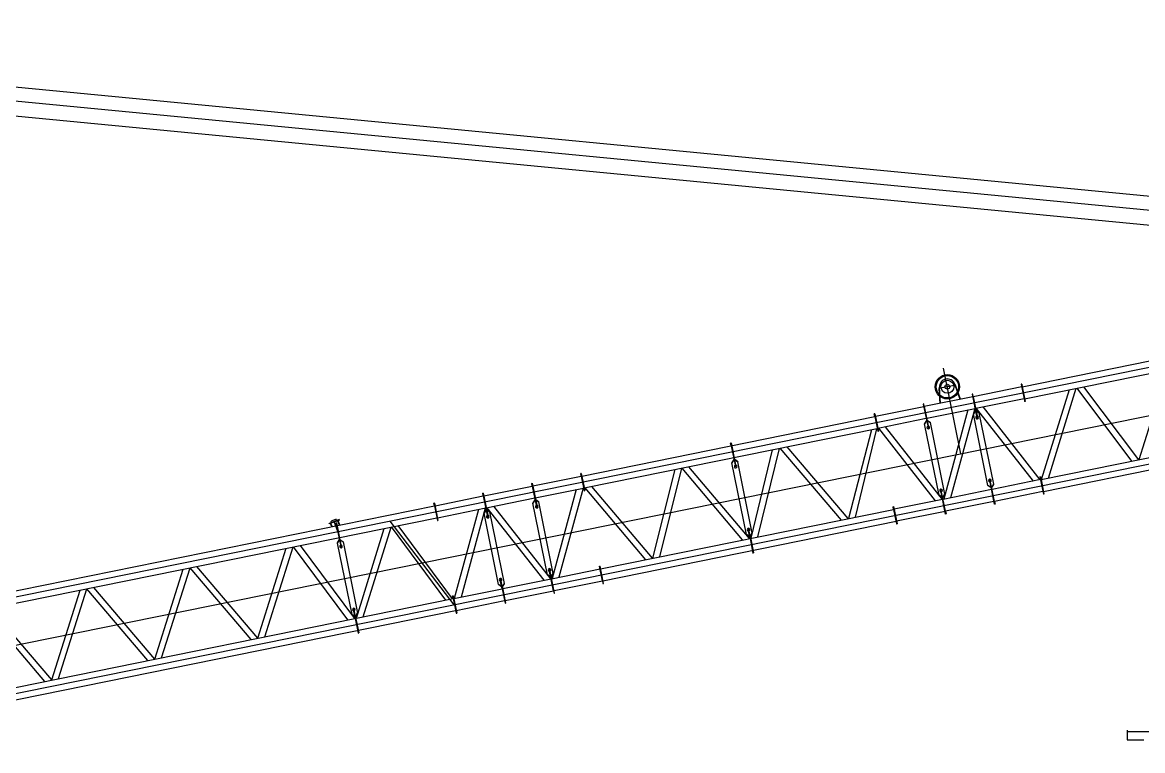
# Model space of a CAD drawing. Extents: x -114252 to 133381, y -28335 to 130380.
# Drawn here: x 31091 to 72498, y 23299 to 50230 of the extents above; entities that cross this region are included whole.
import ezdxf

# ---------------------------------------------------------------- set-up
doc = ezdxf.new("R2010")
doc.units = 0
doc.header["$LTSCALE"] = 3.5
doc.header["$MEASUREMENT"] = 0
doc.layers.get('0').update_dxf_attribs({"linetype": 'CONTINUOUS'})
doc.layers.add('_REFERENCE', color=253, linetype='CONTINUOUS')

# ---------------------------------------------------------------- blocks, each defined once
blk = doc.blocks.new('Crane')
blk.add_line((-2820, 40067), (78182, 32277))
at = {"layer": '_REFERENCE'}
for p, q in [((-3154, 40615), (79496, 32667)), ((-3309, 39555), (77876, 31747))]:
    blk.add_line(p, q, dxfattribs=at)
blk = doc.blocks.new('crane boom')
at = {"color": 0, "linetype": 'ByBlock', "ltscale": 20}
for p, q in [((51160, 0), (51160, 3224)), ((51483, 2525), (50835, 2525)), ((28018, 1750), (27953, 2145)), ((31692, -1761), (29983, 1750))]:
    blk.add_line(p, q, dxfattribs=at)
at = {"color": 0, "linetype": 'ByBlock'}
for p, q in [((50773, 1975), (50850, 2525)), ((50790, 1975), (50872, 2566)), ((51530, 1975), (51447, 2566)), ((51546, 1975), (51468, 2525)), ((28150, 2177), (27756, 2112)), ((27759, 2092), (27756, 2112)), ((28153, 2158), (27759, 2092)), ((27829, 1975), (27808, 2100)), ((27841, 1975), (27820, 2102)), ((28043, 2210), (27846, 2178)), ((27854, 2128), (27846, 2178)), ((28008, 1975), (28008, 2075)), ((28028, 2075), (28008, 2075)), ((28028, 2075), (28028, 1249)), ((28052, 2161), (28043, 2210)), ((28121, 1975), (28092, 2148)), ((28133, 1975), (28104, 2149)), ((28153, 2158), (28150, 2177)), ((31700, 1975), (31700, 2075)), ((31700, 2075), (31720, 2075)), ((31720, 2075), (31700, 2075)), ((31720, 2075), (31720, 1425)), ((33546, 1975), (33546, 2075)), ((33546, 2075), (33566, 2075)), ((33566, 2075), (33546, 2075)), ((33566, 2075), (33566, 1249)), ((35392, 1975), (35392, 2075)), ((35392, 2075), (35412, 2075)), ((35412, 2075), (35392, 2075)), ((35412, 2075), (35412, 1249)), ((37238, 1975), (37238, 2075)), ((37238, 2075), (37258, 2075)), ((37258, 2075), (37238, 2075)), ((37258, 2075), (37258, 1425)), ((42895, 1975), (42895, 2075)), ((42895, 2075), (42915, 2075)), ((42915, 2075), (42915, 1249)), ((48313, 1975), (48313, 2075)), ((48313, 2075), (48333, 2075)), ((48333, 2075), (48313, 2075)), ((48333, 2075), (48333, 1425)), ((50159, 2075), (50159, 1249)), ((50179, 2075), (50159, 2075)), ((50179, 1975), (50179, 2075)), ((52005, 2075), (52005, 1249)), ((52025, 2075), (52005, 2075)), ((52025, 1975), (52025, 2075)), ((53851, 2075), (53851, 1464)), ((53871, 2075), (53851, 2075)), ((53871, 2075), (53871, 1975)), ((5634, 1975), (31700, 1975)), ((5634, 1750), (82048, 1750)), ((28008, 1975), (28008, 1249)), ((31700, 1975), (31700, 1425)), ((31724, 1975), (33546, 1975)), ((33546, 1975), (33546, 1249)), ((33566, 1975), (35392, 1975)), ((35392, 1975), (35392, 1249)), ((35412, 1975), (37238, 1975)), ((37238, 1975), (37238, 1425)), ((37258, 1975), (48313, 1975)), ((42895, 1975), (42895, 1249)), ((48313, 1975), (48313, 1425)), ((50159, 1975), (48333, 1975)), ((52005, 1975), (50179, 1975)), ((50179, 1975), (50179, 1249)), ((53851, 1975), (52025, 1975)), ((52025, 1975), (52025, 1249)), ((53871, 1975), (73070, 1975)), ((53871, 1975), (53871, 1425)), ((5634, 1525), (31700, 1525)), ((16299, -1525), (14612, 1525)), ((16557, -1525), (14869, 1525)), ((16557, -1525), (18244, 1525)), ((16814, -1525), (18502, 1525)), ((20189, -1525), (18502, 1525)), ((20447, -1525), (18759, 1525)), ((20447, -1525), (22134, 1525)), ((20704, -1525), (22392, 1525)), ((24079, -1525), (22392, 1525)), ((24336, -1525), (22649, 1525)), ((24336, -1525), (26024, 1525)), ((24594, -1525), (26281, 1525)), ((27729, -1525), (26300, 1525)), ((27985, -1525), (26557, 1525)), ((28008, 1445), (27909, 1341)), ((27911, 1355), (27909, 1341)), ((27909, 1341), (27909, -1349)), ((28003, 1451), (27911, 1355)), ((27917, 1350), (27911, 1355)), ((28003, 1451), (28008, 1445)), ((28008, 1249), (28008, 1181)), ((28028, 1445), (28034, 1451)), ((28028, 1445), (28128, 1341)), ((28028, 1249), (28028, 1181)), ((28034, 1451), (28126, 1355)), ((28051, -1525), (29718, 1525)), ((28120, 1350), (28126, 1355)), ((28126, 1355), (28128, 1341)), ((28128, 1341), (28128, -1349)), ((28308, -1525), (29975, 1525)), ((31421, -1525), (29992, 1525)), ((31677, -1525), (30248, 1525)), ((31700, 1425), (31720, 1425)), ((31724, 1525), (33546, 1525)), ((33269, 1525), (31742, -1525)), ((33525, 1525), (31997, -1525)), ((33546, 1453), (33447, 1349)), ((33449, 1363), (33447, 1349)), ((33447, -1349), (33447, 1349)), ((33540, 1458), (33449, 1363)), ((33455, 1357), (33449, 1363)), ((33540, 1458), (33546, 1453)), ((33546, 1249), (33546, 1189)), ((33566, 1525), (35392, 1525)), ((33566, 1453), (33572, 1458)), ((33566, 1453), (33666, 1349)), ((33566, 1249), (33566, 1189)), ((33572, 1458), (33663, 1363)), ((33587, 1525), (35115, -1525)), ((33658, 1357), (33663, 1363)), ((33663, 1363), (33666, 1349)), ((33666, -1349), (33666, 1349)), ((33843, 1525), (35371, -1525)), ((35392, 1453), (35292, 1349)), ((35295, 1363), (35292, 1349)), ((35292, -1349), (35292, 1349)), ((35386, 1458), (35295, 1363)), ((35301, 1357), (35295, 1363)), ((35386, 1458), (35392, 1453)), ((35392, 1249), (35392, 1189)), ((35412, 1525), (37238, 1525)), ((35412, 1453), (35418, 1458)), ((35412, 1453), (35511, 1349)), ((35412, 1249), (35412, 1189)), ((35418, 1458), (35509, 1363)), ((36961, 1525), (35433, -1525)), ((35504, 1357), (35509, 1363)), ((35509, 1363), (35511, 1349)), ((35511, -1349), (35511, 1349)), ((37216, 1525), (35689, -1525)), ((37238, 1425), (37258, 1425)), ((37258, 1525), (48313, 1525)), ((37281, 1525), (38948, -1525)), ((37537, 1525), (39204, -1525)), ((40672, 1525), (39223, -1525)), ((40930, 1525), (39480, -1525)), ((42615, -1525), (40949, 1525)), ((42872, -1525), (41205, 1525)), ((42895, 1453), (42795, 1349)), ((42798, 1363), (42795, 1349)), ((42795, -1349), (42795, 1349)), ((42889, 1458), (42798, 1363)), ((42803, 1357), (42798, 1363)), ((42889, 1458), (42895, 1453)), ((42895, 1249), (42895, 1189)), ((42915, 1453), (42921, 1458)), ((42915, 1453), (43014, 1349)), ((42915, 1249), (42915, 1189)), ((42921, 1458), (43012, 1363)), ((42938, -1525), (44367, 1525)), ((43007, 1357), (43012, 1363)), ((43012, 1363), (43014, 1349)), ((43014, -1349), (43014, 1349)), ((43194, -1525), (44623, 1525)), ((44642, 1525), (46329, -1525)), ((44899, 1525), (46587, -1525)), ((48095, 1525), (46606, -1525)), ((48290, 1525), (46862, -1525)), ((48313, 1425), (48333, 1425)), ((50159, 1525), (48333, 1525)), ((48355, 1525), (49883, -1525)), ((48610, 1525), (50138, -1525)), ((50159, 1453), (50060, 1349)), ((50062, 1363), (50060, 1349)), ((50060, -1349), (50060, 1349)), ((50154, 1458), (50062, 1363)), ((50068, 1357), (50062, 1363)), ((50159, 1453), (50154, 1458)), ((50159, 1249), (50159, 1189)), ((52005, 1525), (50179, 1525)), ((50185, 1458), (50179, 1453)), ((50179, 1453), (50279, 1349)), ((50179, 1249), (50179, 1189)), ((50185, 1458), (50277, 1363)), ((51738, 1541), (50201, -1525)), ((50271, 1357), (50277, 1363)), ((50277, 1363), (50279, 1349)), ((50279, -1349), (50279, 1349)), ((51994, 1541), (50456, -1525)), ((52005, 1453), (51906, 1349)), ((51908, 1363), (51906, 1349)), ((51906, -1349), (51906, 1349)), ((52000, 1458), (51908, 1363)), ((51914, 1357), (51908, 1363)), ((52005, 1453), (52000, 1458)), ((52005, 1249), (52005, 1189)), ((53851, 1525), (52025, 1525)), ((52031, 1458), (52025, 1453)), ((52025, 1453), (52125, 1349)), ((52025, 1249), (52025, 1189)), ((52031, 1458), (52123, 1363)), ((52047, 1525), (53574, -1525)), ((52117, 1357), (52123, 1363)), ((52123, 1363), (52125, 1349)), ((52125, -1349), (52125, 1349)), ((52302, 1525), (53830, -1525)), ((53851, 1464), (53851, 1425)), ((53871, 1425), (53851, 1425)), ((53871, 1525), (73070, 1525)), ((53894, -1525), (55561, 1525)), ((54151, -1525), (55818, 1525)), ((55837, 1525), (57286, -1525)), ((56094, 1525), (57543, -1525)), ((59251, 1525), (57563, -1525)), ((28018, 1181), (28008, 1181)), ((28018, 1181), (28028, 1181)), ((33556, 1189), (33546, 1189)), ((33556, 1189), (33566, 1189)), ((35402, 1189), (35392, 1189)), ((35402, 1189), (35412, 1189)), ((42905, 1189), (42895, 1189)), ((42905, 1189), (42915, 1189)), ((50169, 1189), (50159, 1189)), ((50169, 1189), (50179, 1189)), ((52015, 1189), (52005, 1189)), ((52015, 1189), (52025, 1189)), ((0, 0), (81524, 0)), ((28018, -1189), (28008, -1189)), ((28008, -1249), (28008, -1189)), ((28018, -1189), (28028, -1189)), ((28028, -1249), (28028, -1189)), ((33556, -1189), (33546, -1189)), ((33546, -1249), (33546, -1189)), ((33556, -1189), (33566, -1189)), ((33566, -1249), (33566, -1189)), ((35402, -1189), (35392, -1189)), ((35392, -1249), (35392, -1189)), ((35402, -1189), (35412, -1189)), ((35412, -1249), (35412, -1189)), ((42905, -1189), (42895, -1189)), ((42895, -1249), (42895, -1189)), ((42905, -1189), (42915, -1189)), ((42915, -1249), (42915, -1189)), ((50169, -1189), (50159, -1189)), ((50159, -1249), (50159, -1189)), ((50169, -1189), (50179, -1189)), ((50179, -1249), (50179, -1189)), ((52015, -1189), (52005, -1189)), ((52005, -1249), (52005, -1189)), ((52015, -1189), (52025, -1189)), ((52025, -1249), (52025, -1189)), ((5634, -1525), (31700, -1525)), ((28008, -1453), (27909, -1349)), ((27911, -1363), (27909, -1349)), ((27917, -1357), (27911, -1363)), ((28002, -1458), (27911, -1363)), ((28002, -1458), (28008, -1453)), ((28008, -1425), (28008, -1249)), ((28008, -1525), (28008, -1425)), ((28008, -1525), (28008, -2075)), ((28028, -1425), (28028, -1249)), ((28028, -1453), (28128, -1349)), ((28028, -1425), (28028, -2075)), ((28028, -1453), (28034, -1458)), ((28034, -1458), (28125, -1363)), ((28120, -1357), (28125, -1363)), ((28125, -1363), (28128, -1349)), ((31700, -1525), (31700, -1425)), ((31700, -1425), (31720, -1425)), ((31700, -1525), (31700, -2075)), ((31720, -1425), (31720, -2075)), ((31720, -1525), (33546, -1525)), ((33546, -1453), (33447, -1349)), ((33449, -1363), (33447, -1349)), ((33454, -1357), (33449, -1363)), ((33540, -1458), (33449, -1363)), ((33540, -1458), (33546, -1453)), ((33546, -1425), (33546, -1249)), ((33546, -1525), (33546, -1425)), ((33546, -1525), (33546, -2075)), ((33566, -1425), (33566, -1249)), ((33566, -1453), (33666, -1349)), ((33566, -1425), (33566, -2075)), ((33566, -1453), (33572, -1458)), ((33566, -1525), (35392, -1525)), ((33572, -1458), (33663, -1363)), ((33658, -1357), (33663, -1363)), ((33663, -1363), (33666, -1349)), ((35392, -1453), (35292, -1349)), ((35295, -1363), (35292, -1349)), ((35301, -1357), (35295, -1363)), ((35386, -1458), (35295, -1363)), ((35386, -1458), (35392, -1453)), ((35392, -1975), (35392, -1249)), ((35412, -2075), (35412, -1249)), ((35412, -1453), (35511, -1349)), ((35412, -1453), (35418, -1458)), ((35412, -1525), (37238, -1525)), ((35418, -1458), (35509, -1363)), ((35504, -1357), (35509, -1363)), ((35509, -1363), (35511, -1349)), ((37238, -1975), (37238, -1425)), ((37238, -1425), (37258, -1425)), ((37258, -2075), (37258, -1425)), ((37258, -1525), (48313, -1525)), ((42895, -1453), (42795, -1349)), ((42798, -1363), (42795, -1349)), ((42803, -1357), (42798, -1363)), ((42889, -1458), (42798, -1363)), ((42889, -1458), (42895, -1453)), ((42895, -1425), (42895, -1249)), ((42895, -1525), (42895, -1425)), ((42895, -1525), (42895, -2075)), ((42915, -1425), (42915, -1249)), ((42915, -1453), (43014, -1349)), ((42915, -1425), (42915, -2075)), ((42915, -1453), (42921, -1458)), ((42921, -1458), (43012, -1363)), ((43006, -1357), (43012, -1363)), ((43012, -1363), (43014, -1349)), ((48313, -1525), (48313, -1425)), ((48313, -1425), (48333, -1425)), ((48313, -1525), (48313, -2075)), ((48333, -1425), (48333, -2075)), ((50159, -1525), (48333, -1525)), ((50159, -1453), (50060, -1349)), ((50062, -1363), (50060, -1349)), ((50068, -1357), (50062, -1363)), ((50154, -1458), (50062, -1363)), ((50159, -1453), (50154, -1458)), ((50159, -2075), (50159, -1249)), ((50179, -1975), (50179, -1249)), ((50179, -1453), (50279, -1349)), ((50185, -1458), (50179, -1453)), ((52005, -1525), (50179, -1525)), ((50185, -1458), (50277, -1363)), ((50271, -1357), (50277, -1363)), ((50277, -1363), (50279, -1349)), ((52005, -1453), (51906, -1349)), ((51908, -1363), (51906, -1349)), ((51914, -1357), (51908, -1363)), ((52000, -1458), (51908, -1363)), ((52005, -1453), (52000, -1458)), ((52005, -2075), (52005, -1249)), ((52025, -1975), (52025, -1249)), ((52025, -1453), (52125, -1349)), ((52031, -1458), (52025, -1453)), ((53851, -1525), (52025, -1525)), ((52031, -1458), (52123, -1363)), ((52117, -1357), (52123, -1363)), ((52123, -1363), (52125, -1349)), ((53851, -1424), (53851, -2076)), ((53871, -1424), (53851, -1424)), ((53871, -1424), (53871, -1465)), ((53871, -1525), (53871, -1465)), ((53871, -1525), (73070, -1525)), ((53871, -1525), (53871, -2076)), ((5634, -1750), (81000, -1750)), ((5634, -1975), (31700, -1975)), ((31720, -1975), (33546, -1975)), ((33566, -1975), (35392, -1975)), ((35392, -1975), (35392, -2075)), ((35412, -1975), (37238, -1975)), ((37238, -1975), (37238, -2075)), ((37258, -1975), (48313, -1975)), ((50159, -1975), (48333, -1975)), ((52005, -1975), (50179, -1975)), ((50179, -1975), (50179, -2075)), ((53851, -1975), (52025, -1975)), ((52025, -1975), (52025, -2075)), ((53871, -1975), (73070, -1975)), ((28008, -2075), (28028, -2075)), ((31700, -2075), (31720, -2075)), ((33546, -2075), (33566, -2075)), ((35392, -2075), (35412, -2075)), ((37238, -2075), (37258, -2075)), ((42895, -2075), (42915, -2075)), ((48313, -2075), (48333, -2075)), ((50179, -2075), (50159, -2075)), ((52025, -2075), (52005, -2075)), ((53871, -2076), (53851, -2076))]:
    blk.add_line(p, q, dxfattribs=at)
at = {"color": 0, "linetype": 'ByBlock', "ltscale": 3}
blk.add_circle((51159, 2525), 450, dxfattribs=at)
at = {"color": 0, "linetype": 'ByBlock'}
for centre, radius in [((51159, 2525), 415), ((51160, 2525), 240), ((51160, 2525), 90)]:
    blk.add_circle(centre, radius, dxfattribs=at)
for centre, radius, start, end in [((51159, 2525), 290, 8.002, 172.0349), ((28018, 1189), 50, 101.4573, 78.3871), ((33556, 1189), 50, 101.4573, 78.3871), ((35402, 1189), 50, 101.4573, 78.3871), ((42905, 1189), 50, 101.4573, 78.3871), ((50169, 1189), 50, 101.4573, 78.3871), ((52015, 1189), 50, 101.4573, 78.3871), ((28018, -1189), 50, 281.5896, 258.515), ((33556, -1189), 50, 281.5896, 258.515), ((35402, -1189), 50, 281.5896, 258.515), ((42905, -1189), 50, 281.5896, 258.515), ((50169, -1189), 50, 281.5896, 258.515), ((52015, -1189), 50, 281.5896, 258.515)]:
    blk.add_arc(centre, radius, start, end, dxfattribs=at)
blk = doc.blocks.new('s2000_hull')
at = {"lineweight": 30}
blk.add_line((71932, 24000), (115824, 24000), dxfattribs=at)
blk.add_lwpolyline([(71932, 24050), (71932, 23700), (72542, 23700)])

msp = doc.modelspace()

# ---------------------------------------------------------------- block references
at = {"layer": '_REFERENCE'}
for name, p in [('Crane', (9144, 9615)), ('s2000_hull', (0, 0))]:
    msp.add_blockref(name, p, dxfattribs=at)
at = {"layer": '_REFERENCE', "rotation": 11.461067493231}
msp.add_blockref('crane boom', (15644, 24115), dxfattribs=at)

doc.saveas('drawing.dxf')
